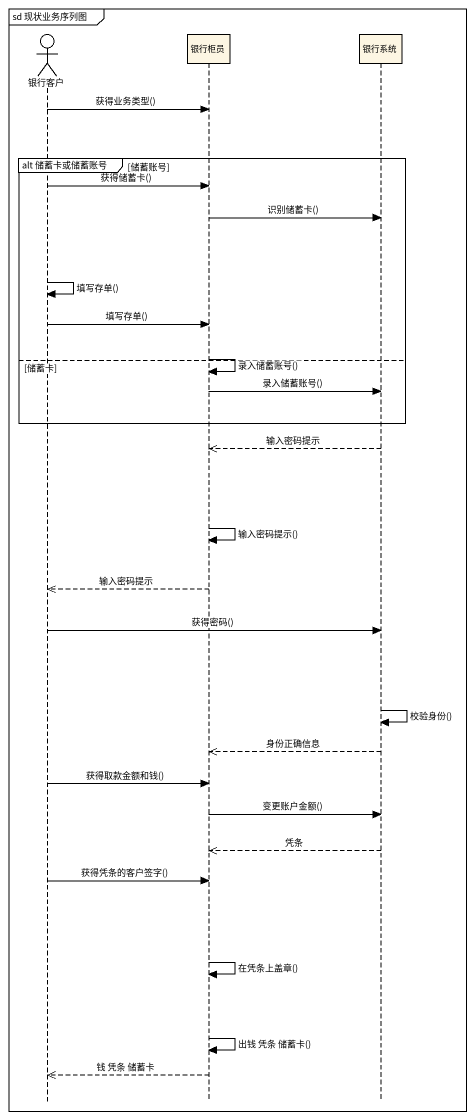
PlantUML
@startuml
mainframe sd 现状业务序列图
hide footbox
actor 银行客户
participant 银行柜员
participant 银行系统

银行客户 -> 银行柜员 : 获得业务类型()
group alt 储蓄卡或储蓄账号 [储蓄账号]
  银行客户 -> 银行柜员 : 获得储蓄卡()
  银行柜员 -> 银行系统 : 识别储蓄卡()
  银行客户 -> 银行客户 : 填写存单()
  银行客户 -> 银行柜员 : 填写存单()
  银行柜员 -> 银行柜员 : 录入储蓄账号()
else 储蓄卡
  银行柜员 -> 银行系统 : 录入储蓄账号()
end
银行系统 -->> 银行柜员 : 输入密码提示
银行柜员 -> 银行柜员 : 输入密码提示()
银行柜员 -->> 银行客户 : 输入密码提示
银行客户 -> 银行系统 : 获得密码()
银行系统 -> 银行系统 : 校验身份()
银行系统 -->> 银行柜员 : 身份正确信息
银行客户 -> 银行柜员 : 获得取款金额和钱()
银行柜员 -> 银行系统 : 变更账户金额()
银行系统 -->> 银行柜员 : 凭条
银行客户 -> 银行柜员 : 获得凭条的客户签字()
银行柜员 -> 银行柜员 : 在凭条上盖章()
银行柜员 -> 银行柜员 : 出钱 凭条 储蓄卡()
银行柜员 -->> 银行客户 : 钱 凭条 储蓄卡
@enduml
